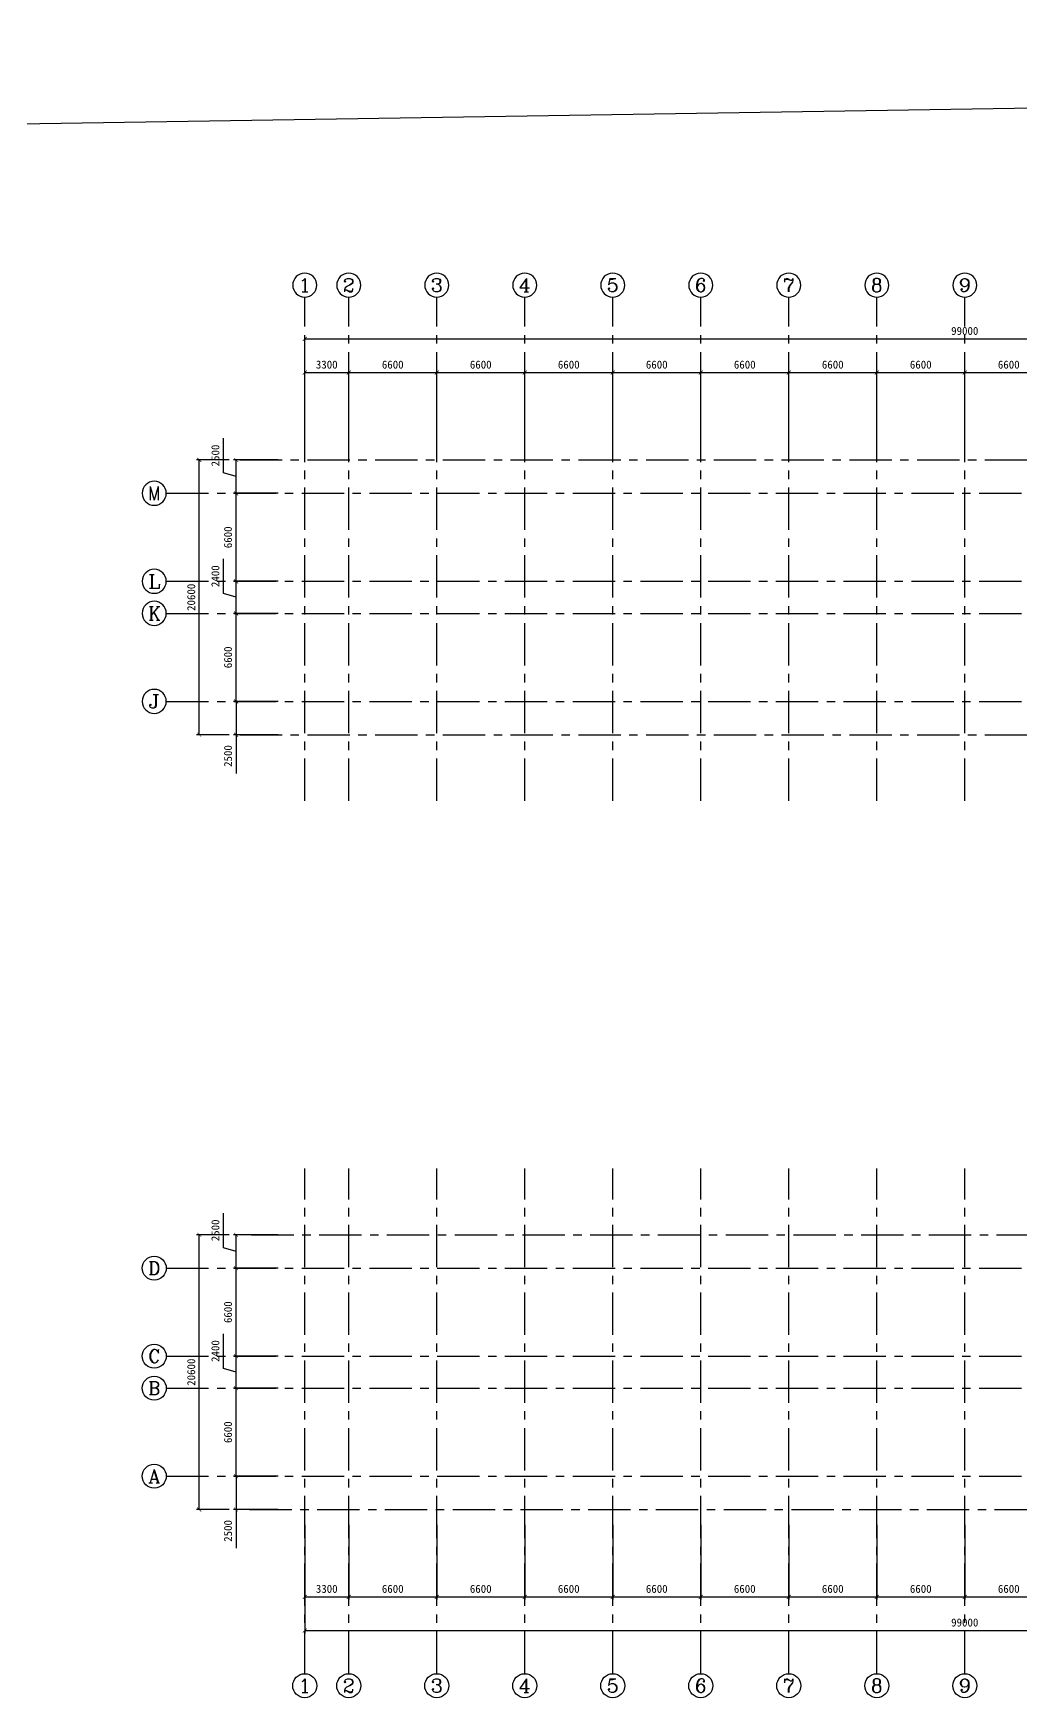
# Model space of a CAD drawing. Extents: x -738708 to 1376724, y 0 to 1572010.
# Drawn here: x 466472 to 540527, y 879945 to 1004744 of the extents above; entities that cross this region are included whole.
import ezdxf
from ezdxf.enums import TextEntityAlignment as Align

# ---------------------------------------------------------------- set-up
doc = ezdxf.new("R2010")
doc.units = 0
doc.linetypes.add('CENTER', pattern=[50.8, 31.75, -6.35, 6.35, -6.35])
doc.layers.get('0').update_dxf_attribs({"linetype": 'CONTINUOUS'})
doc.layers.get('DEFPOINTS').update_dxf_attribs({"linetype": 'CONTINUOUS'})
for name, color, linetype in [('AXIS', 7, 'CONTINUOUS'), ('标注', 7, 'CONTINUOUS'), ('轴线', 1, 'CENTER'), ('轴线号', 7, 'CONTINUOUS')]:
    doc.layers.add(name, color=color, linetype=linetype)
doc.styles.add('COMPLEX', font='COMPLEX')
doc.dimstyles.new('ISO-25', dxfattribs={"dimtxt": 600, "dimasz": 300, "dimexe": 200, "dimexo": 2000, "dimgap": 300, "dimtad": 1, "dimdec": 0, "dimtxsty": 'STANDARD', "dimblk": 'ARCHTICK', "dimcen": 2.5, "dimazin": 3, "dimtfac": 1, "dimtdec": 0, "dimtmove": 0, "dimatfit": 3})

# ---------------------------------------------------------------- blocks, each defined once
blk = doc.blocks.new('_ARCHTICK')
at = {"color": 0, "linetype": 'BYBLOCK', "const_width": 0.15}
blk.add_lwpolyline([(-0.5, -0.5), (0.5, 0.5)], dxfattribs=at)
blk = doc.blocks.new('*D196')
at = {"layer": 'DEFPOINTS', "color": 0}
for p in [(490130, 894900), (496730, 894900), (496730, 887505)]:
    blk.add_point(p, dxfattribs=at)
at = {"layer": '标注', "color": 0}
for p, q in [((490130, 892900), (490130, 887305)), ((496730, 892900), (496730, 887305)), ((490130, 887505), (496730, 887505))]:
    blk.add_line(p, q, dxfattribs=at)
at = {"layer": '标注', "color": 0, "xscale": 300, "yscale": 300, "zscale": 300, "rotation": 180}
blk.add_blockref('_ARCHTICK', (490130, 887505), dxfattribs=at)
at = {"layer": '标注', "color": 0, "xscale": 300, "yscale": 300, "zscale": 300}
blk.add_blockref('_ARCHTICK', (496730, 887505), dxfattribs=at)
at = {"layer": '标注', "color": 0, "insert": (493430, 888105), "char_height": 600, "attachment_point": 5}
blk.add_mtext('6600', dxfattribs=at)
blk = doc.blocks.new('*D197')
at = {"layer": 'DEFPOINTS', "color": 0}
for p in [(496730, 894900), (503330, 894900), (503330, 887505)]:
    blk.add_point(p, dxfattribs=at)
at = {"layer": '标注', "color": 0}
for p, q in [((496730, 892900), (496730, 887305)), ((503330, 892900), (503330, 887305)), ((496730, 887505), (503330, 887505))]:
    blk.add_line(p, q, dxfattribs=at)
at = {"layer": '标注', "color": 0, "xscale": 300, "yscale": 300, "zscale": 300, "rotation": 180}
blk.add_blockref('_ARCHTICK', (496730, 887505), dxfattribs=at)
at = {"layer": '标注', "color": 0, "xscale": 300, "yscale": 300, "zscale": 300}
blk.add_blockref('_ARCHTICK', (503330, 887505), dxfattribs=at)
at = {"layer": '标注', "color": 0, "insert": (500030, 888105), "char_height": 600, "attachment_point": 5}
blk.add_mtext('6600', dxfattribs=at)
blk = doc.blocks.new('*D198')
at = {"layer": 'DEFPOINTS', "color": 0}
for p in [(503330, 894900), (509930, 894900), (509930, 887505)]:
    blk.add_point(p, dxfattribs=at)
at = {"layer": '标注', "color": 0}
for p, q in [((503330, 892900), (503330, 887305)), ((509930, 892900), (509930, 887305)), ((503330, 887505), (509930, 887505))]:
    blk.add_line(p, q, dxfattribs=at)
at = {"layer": '标注', "color": 0, "xscale": 300, "yscale": 300, "zscale": 300, "rotation": 180}
blk.add_blockref('_ARCHTICK', (503330, 887505), dxfattribs=at)
at = {"layer": '标注', "color": 0, "xscale": 300, "yscale": 300, "zscale": 300}
blk.add_blockref('_ARCHTICK', (509930, 887505), dxfattribs=at)
at = {"layer": '标注', "color": 0, "insert": (506630, 888105), "char_height": 600, "attachment_point": 5}
blk.add_mtext('6600', dxfattribs=at)
blk = doc.blocks.new('*D199')
at = {"layer": 'DEFPOINTS', "color": 0}
for p in [(509930, 894900), (516530, 894900), (516530, 887505)]:
    blk.add_point(p, dxfattribs=at)
at = {"layer": '标注', "color": 0}
for p, q in [((509930, 892900), (509930, 887305)), ((516530, 892900), (516530, 887305)), ((509930, 887505), (516530, 887505))]:
    blk.add_line(p, q, dxfattribs=at)
at = {"layer": '标注', "color": 0, "xscale": 300, "yscale": 300, "zscale": 300, "rotation": 180}
blk.add_blockref('_ARCHTICK', (509930, 887505), dxfattribs=at)
at = {"layer": '标注', "color": 0, "xscale": 300, "yscale": 300, "zscale": 300}
blk.add_blockref('_ARCHTICK', (516530, 887505), dxfattribs=at)
at = {"layer": '标注', "color": 0, "insert": (513230, 888105), "char_height": 600, "attachment_point": 5}
blk.add_mtext('6600', dxfattribs=at)
blk = doc.blocks.new('*D200')
at = {"layer": 'DEFPOINTS', "color": 0}
for p in [(516530, 894900), (523130, 894900), (523130, 887505)]:
    blk.add_point(p, dxfattribs=at)
at = {"layer": '标注', "color": 0}
for p, q in [((516530, 892900), (516530, 887305)), ((523130, 892900), (523130, 887305)), ((516530, 887505), (523130, 887505))]:
    blk.add_line(p, q, dxfattribs=at)
at = {"layer": '标注', "color": 0, "xscale": 300, "yscale": 300, "zscale": 300, "rotation": 180}
blk.add_blockref('_ARCHTICK', (516530, 887505), dxfattribs=at)
at = {"layer": '标注', "color": 0, "xscale": 300, "yscale": 300, "zscale": 300}
blk.add_blockref('_ARCHTICK', (523130, 887505), dxfattribs=at)
at = {"layer": '标注', "color": 0, "insert": (519830, 888105), "char_height": 600, "attachment_point": 5}
blk.add_mtext('6600', dxfattribs=at)
blk = doc.blocks.new('*D201')
at = {"layer": 'DEFPOINTS', "color": 0}
for p in [(523130, 894900), (529730, 894900), (529730, 887505)]:
    blk.add_point(p, dxfattribs=at)
at = {"layer": '标注', "color": 0}
for p, q in [((523130, 892900), (523130, 887305)), ((529730, 892900), (529730, 887305)), ((523130, 887505), (529730, 887505))]:
    blk.add_line(p, q, dxfattribs=at)
at = {"layer": '标注', "color": 0, "xscale": 300, "yscale": 300, "zscale": 300, "rotation": 180}
blk.add_blockref('_ARCHTICK', (523130, 887505), dxfattribs=at)
at = {"layer": '标注', "color": 0, "xscale": 300, "yscale": 300, "zscale": 300}
blk.add_blockref('_ARCHTICK', (529730, 887505), dxfattribs=at)
at = {"layer": '标注', "color": 0, "insert": (526430, 888105), "char_height": 600, "attachment_point": 5}
blk.add_mtext('6600', dxfattribs=at)
blk = doc.blocks.new('*D202')
at = {"layer": 'DEFPOINTS', "color": 0}
for p in [(529730, 894900), (536330, 894900), (536330, 887505)]:
    blk.add_point(p, dxfattribs=at)
at = {"layer": '标注', "color": 0}
for p, q in [((529730, 892900), (529730, 887305)), ((536330, 892900), (536330, 887305)), ((529730, 887505), (536330, 887505))]:
    blk.add_line(p, q, dxfattribs=at)
at = {"layer": '标注', "color": 0, "xscale": 300, "yscale": 300, "zscale": 300, "rotation": 180}
blk.add_blockref('_ARCHTICK', (529730, 887505), dxfattribs=at)
at = {"layer": '标注', "color": 0, "xscale": 300, "yscale": 300, "zscale": 300}
blk.add_blockref('_ARCHTICK', (536330, 887505), dxfattribs=at)
at = {"layer": '标注', "color": 0, "insert": (533030, 888105), "char_height": 600, "attachment_point": 5}
blk.add_mtext('6600', dxfattribs=at)
blk = doc.blocks.new('*D203')
at = {"layer": 'DEFPOINTS', "color": 0}
for p in [(536330, 894900), (542930, 894900), (542930, 887505)]:
    blk.add_point(p, dxfattribs=at)
at = {"layer": '标注', "color": 0}
for p, q in [((536330, 892900), (536330, 887305)), ((542930, 892900), (542930, 887305)), ((536330, 887505), (542930, 887505))]:
    blk.add_line(p, q, dxfattribs=at)
at = {"layer": '标注', "color": 0, "xscale": 300, "yscale": 300, "zscale": 300, "rotation": 180}
blk.add_blockref('_ARCHTICK', (536330, 887505), dxfattribs=at)
at = {"layer": '标注', "color": 0, "xscale": 300, "yscale": 300, "zscale": 300}
blk.add_blockref('_ARCHTICK', (542930, 887505), dxfattribs=at)
at = {"layer": '标注', "color": 0, "insert": (539630, 888105), "char_height": 600, "attachment_point": 5}
blk.add_mtext('6600', dxfattribs=at)
blk = doc.blocks.new('*D288')
at = {"layer": 'DEFPOINTS', "color": 0}
for p in [(481680, 905552), (486830, 905552), (486830, 903152)]:
    blk.add_point(p, dxfattribs=at)
at = {"layer": '标注', "color": 0}
for p, q in [((480730, 904637), (480730, 907237)), ((484830, 905552), (481480, 905552)), ((481680, 903152), (481680, 905552)), ((481680, 904352), (480730, 904637)), ((484830, 903152), (481480, 903152))]:
    blk.add_line(p, q, dxfattribs=at)
at = {"layer": '标注', "color": 0, "xscale": 300, "yscale": 300, "zscale": 300}
for p, rotation in [((481680, 905552), 90), ((481680, 903152), 270)]:
    blk.add_blockref('_ARCHTICK', p, dxfattribs=dict(at, rotation=rotation))
at = {"layer": '标注', "color": 0, "insert": (480130, 905937), "char_height": 600, "attachment_point": 5, "rotation": 90}
blk.add_mtext('2400', dxfattribs=at)
blk = doc.blocks.new('*D289')
at = {"layer": 'DEFPOINTS', "color": 0}
for p in [(481680, 912152), (486830, 912152), (486830, 905552)]:
    blk.add_point(p, dxfattribs=at)
at = {"layer": '标注', "color": 0}
for p, q in [((484830, 912152), (481480, 912152)), ((481680, 905552), (481680, 912152)), ((484830, 905552), (481480, 905552))]:
    blk.add_line(p, q, dxfattribs=at)
at = {"layer": '标注', "color": 0, "xscale": 300, "yscale": 300, "zscale": 300}
for p, rotation in [((481680, 912152), 90), ((481680, 905552), 270)]:
    blk.add_blockref('_ARCHTICK', p, dxfattribs=dict(at, rotation=rotation))
at = {"layer": '标注', "color": 0, "insert": (481080, 908852), "char_height": 600, "attachment_point": 5, "rotation": 90}
blk.add_mtext('6600', dxfattribs=at)
blk = doc.blocks.new('*D290')
at = {"layer": 'DEFPOINTS', "color": 0}
for p in [(481680, 914652), (486830, 914652), (486830, 912152)]:
    blk.add_point(p, dxfattribs=at)
at = {"layer": '标注', "color": 0}
for p, q in [((480730, 913687), (480730, 916287)), ((481680, 913402), (480730, 913687)), ((484830, 914652), (481480, 914652)), ((481680, 912152), (481680, 914652)), ((484830, 912152), (481480, 912152))]:
    blk.add_line(p, q, dxfattribs=at)
at = {"layer": '标注', "color": 0, "xscale": 300, "yscale": 300, "zscale": 300}
for p, rotation in [((481680, 914652), 90), ((481680, 912152), 270)]:
    blk.add_blockref('_ARCHTICK', p, dxfattribs=dict(at, rotation=rotation))
at = {"layer": '标注', "color": 0, "insert": (480130, 914987), "char_height": 600, "attachment_point": 5, "rotation": 90}
blk.add_mtext('2500', dxfattribs=at)
blk = doc.blocks.new('*D215')
at = {"layer": 'DEFPOINTS', "color": 0}
for p in [(542930, 979299), (536330, 971904), (542930, 971904)]:
    blk.add_point(p, dxfattribs=at)
at = {"layer": '标注', "color": 0}
for p, q in [((536330, 973904), (536330, 979499)), ((536330, 979299), (542930, 979299)), ((542930, 973904), (542930, 979499))]:
    blk.add_line(p, q, dxfattribs=at)
at = {"layer": '标注', "color": 0, "xscale": 300, "yscale": 300, "zscale": 300, "rotation": 180}
blk.add_blockref('_ARCHTICK', (536330, 979299), dxfattribs=at)
at = {"layer": '标注', "color": 0, "xscale": 300, "yscale": 300, "zscale": 300}
blk.add_blockref('_ARCHTICK', (542930, 979299), dxfattribs=at)
at = {"layer": '标注', "color": 0, "insert": (539630, 979899), "char_height": 600, "attachment_point": 5}
blk.add_mtext('6600', dxfattribs=at)
blk = doc.blocks.new('*D216')
at = {"layer": 'DEFPOINTS', "color": 0}
for p in [(536330, 979299), (529730, 971904), (536330, 971904)]:
    blk.add_point(p, dxfattribs=at)
at = {"layer": '标注', "color": 0}
for p, q in [((529730, 973904), (529730, 979499)), ((529730, 979299), (536330, 979299)), ((536330, 973904), (536330, 979499))]:
    blk.add_line(p, q, dxfattribs=at)
at = {"layer": '标注', "color": 0, "xscale": 300, "yscale": 300, "zscale": 300, "rotation": 180}
blk.add_blockref('_ARCHTICK', (529730, 979299), dxfattribs=at)
at = {"layer": '标注', "color": 0, "xscale": 300, "yscale": 300, "zscale": 300}
blk.add_blockref('_ARCHTICK', (536330, 979299), dxfattribs=at)
at = {"layer": '标注', "color": 0, "insert": (533030, 979899), "char_height": 600, "attachment_point": 5}
blk.add_mtext('6600', dxfattribs=at)
blk = doc.blocks.new('*D217')
at = {"layer": 'DEFPOINTS', "color": 0}
for p in [(529730, 979299), (523130, 971904), (529730, 971904)]:
    blk.add_point(p, dxfattribs=at)
at = {"layer": '标注', "color": 0}
for p, q in [((523130, 973904), (523130, 979499)), ((523130, 979299), (529730, 979299)), ((529730, 973904), (529730, 979499))]:
    blk.add_line(p, q, dxfattribs=at)
at = {"layer": '标注', "color": 0, "xscale": 300, "yscale": 300, "zscale": 300, "rotation": 180}
blk.add_blockref('_ARCHTICK', (523130, 979299), dxfattribs=at)
at = {"layer": '标注', "color": 0, "xscale": 300, "yscale": 300, "zscale": 300}
blk.add_blockref('_ARCHTICK', (529730, 979299), dxfattribs=at)
at = {"layer": '标注', "color": 0, "insert": (526430, 979899), "char_height": 600, "attachment_point": 5}
blk.add_mtext('6600', dxfattribs=at)
blk = doc.blocks.new('*D218')
at = {"layer": 'DEFPOINTS', "color": 0}
for p in [(523130, 979299), (516530, 971904), (523130, 971904)]:
    blk.add_point(p, dxfattribs=at)
at = {"layer": '标注', "color": 0}
for p, q in [((516530, 973904), (516530, 979499)), ((516530, 979299), (523130, 979299)), ((523130, 973904), (523130, 979499))]:
    blk.add_line(p, q, dxfattribs=at)
at = {"layer": '标注', "color": 0, "xscale": 300, "yscale": 300, "zscale": 300, "rotation": 180}
blk.add_blockref('_ARCHTICK', (516530, 979299), dxfattribs=at)
at = {"layer": '标注', "color": 0, "xscale": 300, "yscale": 300, "zscale": 300}
blk.add_blockref('_ARCHTICK', (523130, 979299), dxfattribs=at)
at = {"layer": '标注', "color": 0, "insert": (519830, 979899), "char_height": 600, "attachment_point": 5}
blk.add_mtext('6600', dxfattribs=at)
blk = doc.blocks.new('*D219')
at = {"layer": 'DEFPOINTS', "color": 0}
for p in [(516530, 979299), (509930, 971904), (516530, 971904)]:
    blk.add_point(p, dxfattribs=at)
at = {"layer": '标注', "color": 0}
for p, q in [((509930, 973904), (509930, 979499)), ((509930, 979299), (516530, 979299)), ((516530, 973904), (516530, 979499))]:
    blk.add_line(p, q, dxfattribs=at)
at = {"layer": '标注', "color": 0, "xscale": 300, "yscale": 300, "zscale": 300, "rotation": 180}
blk.add_blockref('_ARCHTICK', (509930, 979299), dxfattribs=at)
at = {"layer": '标注', "color": 0, "xscale": 300, "yscale": 300, "zscale": 300}
blk.add_blockref('_ARCHTICK', (516530, 979299), dxfattribs=at)
at = {"layer": '标注', "color": 0, "insert": (513230, 979899), "char_height": 600, "attachment_point": 5}
blk.add_mtext('6600', dxfattribs=at)
blk = doc.blocks.new('*D220')
at = {"layer": 'DEFPOINTS', "color": 0}
for p in [(509930, 979299), (503330, 971904), (509930, 971904)]:
    blk.add_point(p, dxfattribs=at)
at = {"layer": '标注', "color": 0}
for p, q in [((503330, 973904), (503330, 979499)), ((503330, 979299), (509930, 979299)), ((509930, 973904), (509930, 979499))]:
    blk.add_line(p, q, dxfattribs=at)
at = {"layer": '标注', "color": 0, "xscale": 300, "yscale": 300, "zscale": 300, "rotation": 180}
blk.add_blockref('_ARCHTICK', (503330, 979299), dxfattribs=at)
at = {"layer": '标注', "color": 0, "xscale": 300, "yscale": 300, "zscale": 300}
blk.add_blockref('_ARCHTICK', (509930, 979299), dxfattribs=at)
at = {"layer": '标注', "color": 0, "insert": (506630, 979899), "char_height": 600, "attachment_point": 5}
blk.add_mtext('6600', dxfattribs=at)
blk = doc.blocks.new('*D221')
at = {"layer": 'DEFPOINTS', "color": 0}
for p in [(503330, 979299), (496730, 971904), (503330, 971904)]:
    blk.add_point(p, dxfattribs=at)
at = {"layer": '标注', "color": 0}
for p, q in [((496730, 973904), (496730, 979499)), ((496730, 979299), (503330, 979299)), ((503330, 973904), (503330, 979499))]:
    blk.add_line(p, q, dxfattribs=at)
at = {"layer": '标注', "color": 0, "xscale": 300, "yscale": 300, "zscale": 300, "rotation": 180}
blk.add_blockref('_ARCHTICK', (496730, 979299), dxfattribs=at)
at = {"layer": '标注', "color": 0, "xscale": 300, "yscale": 300, "zscale": 300}
blk.add_blockref('_ARCHTICK', (503330, 979299), dxfattribs=at)
at = {"layer": '标注', "color": 0, "insert": (500030, 979899), "char_height": 600, "attachment_point": 5}
blk.add_mtext('6600', dxfattribs=at)
blk = doc.blocks.new('*D222')
at = {"layer": 'DEFPOINTS', "color": 0}
for p in [(496730, 979299), (490130, 971904), (496730, 971904)]:
    blk.add_point(p, dxfattribs=at)
at = {"layer": '标注', "color": 0}
for p, q in [((490130, 973904), (490130, 979499)), ((490130, 979299), (496730, 979299)), ((496730, 973904), (496730, 979499))]:
    blk.add_line(p, q, dxfattribs=at)
at = {"layer": '标注', "color": 0, "xscale": 300, "yscale": 300, "zscale": 300, "rotation": 180}
blk.add_blockref('_ARCHTICK', (490130, 979299), dxfattribs=at)
at = {"layer": '标注', "color": 0, "xscale": 300, "yscale": 300, "zscale": 300}
blk.add_blockref('_ARCHTICK', (496730, 979299), dxfattribs=at)
at = {"layer": '标注', "color": 0, "insert": (493430, 979899), "char_height": 600, "attachment_point": 5}
blk.add_mtext('6600', dxfattribs=at)
blk = doc.blocks.new('*D230')
at = {"layer": 'DEFPOINTS', "color": 0}
for p in [(481680, 970252), (486830, 970252), (486830, 963652)]:
    blk.add_point(p, dxfattribs=at)
at = {"layer": '标注', "color": 0}
for p, q in [((484830, 970252), (481480, 970252)), ((481680, 963652), (481680, 970252)), ((484830, 963652), (481480, 963652))]:
    blk.add_line(p, q, dxfattribs=at)
at = {"layer": '标注', "color": 0, "xscale": 300, "yscale": 300, "zscale": 300}
for p, rotation in [((481680, 970252), 90), ((481680, 963652), 270)]:
    blk.add_blockref('_ARCHTICK', p, dxfattribs=dict(at, rotation=rotation))
at = {"layer": '标注', "color": 0, "insert": (481080, 966952), "char_height": 600, "attachment_point": 5, "rotation": 90}
blk.add_mtext('6600', dxfattribs=at)
blk = doc.blocks.new('*D231')
at = {"layer": 'DEFPOINTS', "color": 0}
for p in [(481680, 963652), (486830, 963652), (486830, 961252)]:
    blk.add_point(p, dxfattribs=at)
at = {"layer": '标注', "color": 0}
for p, q in [((480730, 962737), (480730, 965337)), ((484830, 963652), (481480, 963652)), ((481680, 961252), (481680, 963652)), ((481680, 962452), (480730, 962737)), ((484830, 961252), (481480, 961252))]:
    blk.add_line(p, q, dxfattribs=at)
at = {"layer": '标注', "color": 0, "xscale": 300, "yscale": 300, "zscale": 300}
for p, rotation in [((481680, 963652), 90), ((481680, 961252), 270)]:
    blk.add_blockref('_ARCHTICK', p, dxfattribs=dict(at, rotation=rotation))
at = {"layer": '标注', "color": 0, "insert": (480130, 964037), "char_height": 600, "attachment_point": 5, "rotation": 90}
blk.add_mtext('2400', dxfattribs=at)
blk = doc.blocks.new('*D232')
at = {"layer": 'DEFPOINTS', "color": 0}
for p in [(481680, 972752), (486830, 972752), (486830, 970252)]:
    blk.add_point(p, dxfattribs=at)
at = {"layer": '标注', "color": 0}
for p, q in [((480730, 971787), (480730, 974387)), ((484830, 972752), (481480, 972752)), ((481680, 970252), (481680, 972752)), ((481680, 971502), (480730, 971787)), ((484830, 970252), (481480, 970252))]:
    blk.add_line(p, q, dxfattribs=at)
at = {"layer": '标注', "color": 0, "xscale": 300, "yscale": 300, "zscale": 300}
for p, rotation in [((481680, 972752), 90), ((481680, 970252), 270)]:
    blk.add_blockref('_ARCHTICK', p, dxfattribs=dict(at, rotation=rotation))
at = {"layer": '标注', "color": 0, "insert": (480130, 973087), "char_height": 600, "attachment_point": 5, "rotation": 90}
blk.add_mtext('2500', dxfattribs=at)
blk = doc.blocks.new('*D234')
at = {"layer": 'DEFPOINTS', "color": 0}
for p in [(486830, 889900), (585830, 889900), (585830, 884979)]:
    blk.add_point(p, dxfattribs=at)
at = {"layer": '标注', "color": 0}
for p, q in [((486830, 887900), (486830, 884779)), ((585830, 887900), (585830, 884779)), ((486830, 884979), (585830, 884979))]:
    blk.add_line(p, q, dxfattribs=at)
at = {"layer": '标注', "color": 0, "xscale": 300, "yscale": 300, "zscale": 300, "rotation": 180}
blk.add_blockref('_ARCHTICK', (486830, 884979), dxfattribs=at)
at = {"layer": '标注', "color": 0, "xscale": 300, "yscale": 300, "zscale": 300}
blk.add_blockref('_ARCHTICK', (585830, 884979), dxfattribs=at)
at = {"layer": '标注', "color": 0, "insert": (536330, 885579), "char_height": 600, "attachment_point": 5}
blk.add_mtext('99000', dxfattribs=at)
blk = doc.blocks.new('*D233')
at = {"layer": 'DEFPOINTS', "color": 0}
for p in [(585830, 981825), (486830, 976904), (585830, 976904)]:
    blk.add_point(p, dxfattribs=at)
at = {"layer": '标注', "color": 0}
for p, q in [((486830, 978904), (486830, 982025)), ((486830, 981825), (585830, 981825)), ((585830, 978904), (585830, 982025))]:
    blk.add_line(p, q, dxfattribs=at)
at = {"layer": '标注', "color": 0, "xscale": 300, "yscale": 300, "zscale": 300, "rotation": 180}
blk.add_blockref('_ARCHTICK', (486830, 981825), dxfattribs=at)
at = {"layer": '标注', "color": 0, "xscale": 300, "yscale": 300, "zscale": 300}
blk.add_blockref('_ARCHTICK', (585830, 981825), dxfattribs=at)
at = {"layer": '标注', "color": 0, "insert": (536330, 982425), "char_height": 600, "attachment_point": 5}
blk.add_mtext('99000', dxfattribs=at)
blk = doc.blocks.new('_AXISO')
blk.add_circle((0, 0), 0.5)
at = {"layer": '轴线号', "style": 'COMPLEX', "width": 1.041667}
blk.add_attdef('A', text='', height=0.56, dxfattribs=at).set_placement((-0.25, -0.28), (0.25, -0.28), align=Align.FIT)
blk = doc.blocks.new('*D300')
at = {"layer": 'DEFPOINTS', "color": 0}
for p in [(478920, 914652), (483155, 914652), (483155, 894052)]:
    blk.add_point(p, dxfattribs=at)
at = {"layer": '标注', "color": 0}
for p, q in [((481155, 914652), (478720, 914652)), ((478920, 894052), (478920, 914652)), ((481155, 894052), (478720, 894052))]:
    blk.add_line(p, q, dxfattribs=at)
at = {"layer": '标注', "color": 0, "xscale": 300, "yscale": 300, "zscale": 300}
for p, rotation in [((478920, 914652), 90), ((478920, 894052), 270)]:
    blk.add_blockref('_ARCHTICK', p, dxfattribs=dict(at, rotation=rotation))
at = {"layer": '标注', "color": 0, "insert": (478320, 904352), "char_height": 600, "attachment_point": 5, "rotation": 90}
blk.add_mtext('20600', dxfattribs=at)
blk = doc.blocks.new('*D235')
at = {"layer": 'DEFPOINTS', "color": 0}
for p in [(486830, 894900), (490130, 894900), (490130, 887505)]:
    blk.add_point(p, dxfattribs=at)
at = {"layer": '标注', "color": 0}
for p, q in [((486830, 892900), (486830, 887305)), ((490130, 892900), (490130, 887305)), ((486830, 887505), (490130, 887505))]:
    blk.add_line(p, q, dxfattribs=at)
at = {"layer": '标注', "color": 0, "xscale": 300, "yscale": 300, "zscale": 300, "rotation": 180}
blk.add_blockref('_ARCHTICK', (486830, 887505), dxfattribs=at)
at = {"layer": '标注', "color": 0, "xscale": 300, "yscale": 300, "zscale": 300}
blk.add_blockref('_ARCHTICK', (490130, 887505), dxfattribs=at)
at = {"layer": '标注', "color": 0, "insert": (488480, 888105), "char_height": 600, "attachment_point": 5}
blk.add_mtext('3300', dxfattribs=at)
blk = doc.blocks.new('*D299')
at = {"layer": 'DEFPOINTS', "color": 0}
for p in [(481680, 903152), (486830, 903152), (486830, 896552)]:
    blk.add_point(p, dxfattribs=at)
at = {"layer": '标注', "color": 0}
for p, q in [((484830, 903152), (481480, 903152)), ((481680, 896552), (481680, 903152)), ((484830, 896552), (481480, 896552))]:
    blk.add_line(p, q, dxfattribs=at)
at = {"layer": '标注', "color": 0, "xscale": 300, "yscale": 300, "zscale": 300}
for p, rotation in [((481680, 903152), 90), ((481680, 896552), 270)]:
    blk.add_blockref('_ARCHTICK', p, dxfattribs=dict(at, rotation=rotation))
at = {"layer": '标注', "color": 0, "insert": (481080, 899852), "char_height": 600, "attachment_point": 5, "rotation": 90}
blk.add_mtext('6600', dxfattribs=at)
blk = doc.blocks.new('*D301')
at = {"layer": 'DEFPOINTS', "color": 0}
for p in [(486830, 896552), (481680, 894052), (486830, 894052)]:
    blk.add_point(p, dxfattribs=at)
at = {"layer": '标注', "color": 0}
for p, q in [((484830, 896552), (481480, 896552)), ((481680, 896552), (481680, 894052)), ((484830, 894052), (481480, 894052)), ((481680, 894052), (481680, 891152))]:
    blk.add_line(p, q, dxfattribs=at)
at = {"layer": '标注', "color": 0, "xscale": 300, "yscale": 300, "zscale": 300}
for p, rotation in [((481680, 896552), 90), ((481680, 894052), 270)]:
    blk.add_blockref('_ARCHTICK', p, dxfattribs=dict(at, rotation=rotation))
at = {"layer": '标注', "color": 0, "insert": (481080, 892452), "char_height": 600, "attachment_point": 5, "rotation": 90}
blk.add_mtext('2500', dxfattribs=at)
blk = doc.blocks.new('*D236')
at = {"layer": 'DEFPOINTS', "color": 0}
for p in [(490130, 979299), (486830, 971904), (490130, 971904)]:
    blk.add_point(p, dxfattribs=at)
at = {"layer": '标注', "color": 0}
for p, q in [((486830, 973904), (486830, 979499)), ((486830, 979299), (490130, 979299)), ((490130, 973904), (490130, 979499))]:
    blk.add_line(p, q, dxfattribs=at)
at = {"layer": '标注', "color": 0, "xscale": 300, "yscale": 300, "zscale": 300, "rotation": 180}
blk.add_blockref('_ARCHTICK', (486830, 979299), dxfattribs=at)
at = {"layer": '标注', "color": 0, "xscale": 300, "yscale": 300, "zscale": 300}
blk.add_blockref('_ARCHTICK', (490130, 979299), dxfattribs=at)
at = {"layer": '标注', "color": 0, "insert": (488480, 979899), "char_height": 600, "attachment_point": 5}
blk.add_mtext('3300', dxfattribs=at)
blk = doc.blocks.new('*D238')
at = {"layer": 'DEFPOINTS', "color": 0}
for p in [(478920, 972752), (483155, 972752), (483155, 952152)]:
    blk.add_point(p, dxfattribs=at)
at = {"layer": '标注', "color": 0}
for p, q in [((481155, 972752), (478720, 972752)), ((478920, 952152), (478920, 972752)), ((481155, 952152), (478720, 952152))]:
    blk.add_line(p, q, dxfattribs=at)
at = {"layer": '标注', "color": 0, "xscale": 300, "yscale": 300, "zscale": 300}
for p, rotation in [((478920, 972752), 90), ((478920, 952152), 270)]:
    blk.add_blockref('_ARCHTICK', p, dxfattribs=dict(at, rotation=rotation))
at = {"layer": '标注', "color": 0, "insert": (478320, 962452), "char_height": 600, "attachment_point": 5, "rotation": 90}
blk.add_mtext('20600', dxfattribs=at)
blk = doc.blocks.new('*D237')
at = {"layer": 'DEFPOINTS', "color": 0}
for p in [(481680, 961252), (486830, 961252), (486830, 954652)]:
    blk.add_point(p, dxfattribs=at)
at = {"layer": '标注', "color": 0}
for p, q in [((484830, 961252), (481480, 961252)), ((481680, 954652), (481680, 961252)), ((484830, 954652), (481480, 954652))]:
    blk.add_line(p, q, dxfattribs=at)
at = {"layer": '标注', "color": 0, "xscale": 300, "yscale": 300, "zscale": 300}
for p, rotation in [((481680, 961252), 90), ((481680, 954652), 270)]:
    blk.add_blockref('_ARCHTICK', p, dxfattribs=dict(at, rotation=rotation))
at = {"layer": '标注', "color": 0, "insert": (481080, 957952), "char_height": 600, "attachment_point": 5, "rotation": 90}
blk.add_mtext('6600', dxfattribs=at)
blk = doc.blocks.new('*D239')
at = {"layer": 'DEFPOINTS', "color": 0}
for p in [(486830, 954652), (481680, 952152), (486830, 952152)]:
    blk.add_point(p, dxfattribs=at)
at = {"layer": '标注', "color": 0}
for p, q in [((484830, 954652), (481480, 954652)), ((481680, 954652), (481680, 952152)), ((484830, 952152), (481480, 952152)), ((481680, 952152), (481680, 949252))]:
    blk.add_line(p, q, dxfattribs=at)
at = {"layer": '标注', "color": 0, "xscale": 300, "yscale": 300, "zscale": 300}
for p, rotation in [((481680, 954652), 90), ((481680, 952152), 270)]:
    blk.add_blockref('_ARCHTICK', p, dxfattribs=dict(at, rotation=rotation))
at = {"layer": '标注', "color": 0, "insert": (481080, 950552), "char_height": 600, "attachment_point": 5, "rotation": 90}
blk.add_mtext('2500', dxfattribs=at)

msp = doc.modelspace()

# ---------------------------------------------------------------- linework, layer by layer
at = {"ltscale": 100}
msp.add_line((347994.1, 996075.1), (892294.1, 1004744.1), dxfattribs=at)
at = {"layer": '轴线', "ltscale": 100}
for p, q in [((486830.1, 947188.5), (486830.1, 984963.3)), ((490130.1, 947188.5), (490130.1, 984963.3)), ((496730.1, 947188.5), (496730.1, 984963.3)), ((503330.1, 947188.5), (503330.1, 984963.3)), ((509930.1, 947188.5), (509930.1, 984963.3)), ((516530.1, 947188.5), (516530.1, 984963.3)), ((523130.1, 947188.5), (523130.1, 984963.3)), ((529730.1, 947188.5), (529730.1, 984963.3)), ((536330.1, 947188.5), (536330.1, 984963.3)), ((481953.4, 972752.1), (593751.8, 972752.1)), ((476444.6, 970252.1), (595530.9, 970252.1)), ((476444.6, 963652.1), (595530.9, 963652.1)), ((476444.6, 961252.1), (595530.9, 961252.1)), ((476444.6, 954652.1), (595530.9, 954652.1)), ((481953.4, 952152.1), (593751.8, 952152.1)), ((486830.1, 881745.1), (486830.1, 919615.7)), ((490130.1, 881745.1), (490130.1, 919615.7)), ((496730.1, 881745.1), (496730.1, 919615.7)), ((503330.1, 881745.1), (503330.1, 919615.7)), ((509930.1, 881745.1), (509930.1, 919615.7)), ((516530.1, 881745.1), (516530.1, 919615.7)), ((523130.1, 881745.1), (523130.1, 919615.7)), ((529730.1, 881745.1), (529730.1, 919615.7)), ((536330.1, 881745.1), (536330.1, 919615.7)), ((482839, 914652.1), (589928.2, 914652.1)), ((476444.6, 912152.1), (596472.7, 912152.1)), ((476444.6, 905552.1), (596472.7, 905552.1)), ((476444.6, 903152.1), (596472.7, 903152.1)), ((476444.6, 896552.1), (596472.7, 896552.1)), ((482689.7, 894052.1), (589995, 894052.1))]:
    msp.add_line(p, q, dxfattribs=at)

# ---------------------------------------------------------------- block references
at = {"layer": 'AXIS'}
ref = msp.add_blockref('_AXISO', (486830.1, 985863.3), dxfattribs=dict(at, xscale=-1800, yscale=1800, zscale=1800, rotation=180))
ref.add_attrib('A', '1', dxfattribs={"layer": '轴线号', "height": 1008, "style": 'COMPLEX', "width": 2.083333}).set_placement((486380.1, 985359.3), (487280.1, 985359.3), align=Align.FIT)
ref = msp.add_blockref('_AXISO', (490130.1, 985863.3), dxfattribs=dict(at, xscale=-1800, yscale=1800, zscale=1800, rotation=180))
ref.add_attrib('A', '2', dxfattribs={"layer": '轴线号', "height": 1008, "style": 'COMPLEX', "width": 1.339286}).set_placement((489680.1, 985359.3), (490580.1, 985359.3), align=Align.FIT)
ref = msp.add_blockref('_AXISO', (496730.1, 985863.3), dxfattribs=dict(at, xscale=-1800, yscale=1800, zscale=1800, rotation=180))
ref.add_attrib('A', '3', dxfattribs={"layer": '轴线号', "height": 1008, "style": 'COMPLEX', "width": 1.339286}).set_placement((496280.1, 985359.3), (497180.1, 985359.3), align=Align.FIT)
ref = msp.add_blockref('_AXISO', (503330.1, 985863.3), dxfattribs=dict(at, xscale=-1800, yscale=1800, zscale=1800, rotation=180))
ref.add_attrib('A', '4', dxfattribs={"layer": '轴线号', "height": 1008, "style": 'COMPLEX', "width": 1.171875}).set_placement((502880.1, 985359.3), (503780.1, 985359.3), align=Align.FIT)
ref = msp.add_blockref('_AXISO', (509930.1, 985863.3), dxfattribs=dict(at, xscale=-1800, yscale=1800, zscale=1800, rotation=180))
ref.add_attrib('A', '5', dxfattribs={"layer": '轴线号', "height": 1008, "style": 'COMPLEX', "width": 1.339286}).set_placement((509480.1, 985359.3), (510380.1, 985359.3), align=Align.FIT)
ref = msp.add_blockref('_AXISO', (516530.1, 985863.3), dxfattribs=dict(at, xscale=-1800, yscale=1800, zscale=1800, rotation=180))
ref.add_attrib('A', '6', dxfattribs={"layer": '轴线号', "height": 1008, "style": 'COMPLEX', "width": 1.339286}).set_placement((516080.1, 985359.3), (516980.1, 985359.3), align=Align.FIT)
ref = msp.add_blockref('_AXISO', (523130.1, 985863.3), dxfattribs=dict(at, xscale=-1800, yscale=1800, zscale=1800, rotation=180))
ref.add_attrib('A', '7', dxfattribs={"layer": '轴线号', "height": 1008, "style": 'COMPLEX', "width": 1.339286}).set_placement((522680.1, 985359.3), (523580.1, 985359.3), align=Align.FIT)
ref = msp.add_blockref('_AXISO', (529730.1, 985863.3), dxfattribs=dict(at, xscale=-1800, yscale=1800, zscale=1800, rotation=180))
ref.add_attrib('A', '8', dxfattribs={"layer": '轴线号', "height": 1008, "style": 'COMPLEX', "width": 1.339286}).set_placement((529280.1, 985359.3), (530180.1, 985359.3), align=Align.FIT)
ref = msp.add_blockref('_AXISO', (536330.1, 985863.3), dxfattribs=dict(at, xscale=-1800, yscale=1800, zscale=1800, rotation=180))
ref.add_attrib('A', '9', dxfattribs={"layer": '轴线号', "height": 1008, "style": 'COMPLEX', "width": 1.339286}).set_placement((535880.1, 985359.3), (536780.1, 985359.3), align=Align.FIT)
ref = msp.add_blockref('_AXISO', (475544.6, 970252.1), dxfattribs=dict(at, xscale=-1800, yscale=1800, zscale=1800, rotation=180))
ref.add_attrib('A', 'M', dxfattribs={"layer": '轴线号', "height": 1008, "style": 'COMPLEX', "width": 0.892857}).set_placement((475094.6, 969748.1), (475994.6, 969748.1), align=Align.FIT)
ref = msp.add_blockref('_AXISO', (475544.6, 963652.1), dxfattribs=dict(at, xscale=-1800, yscale=1800, zscale=1800, rotation=180))
ref.add_attrib('A', 'L', dxfattribs={"layer": '轴线号', "height": 1008, "style": 'COMPLEX', "width": 1.25}).set_placement((475094.6, 963148.1), (475994.6, 963148.1), align=Align.FIT)
ref = msp.add_blockref('_AXISO', (475544.6, 961252.1), dxfattribs=dict(at, xscale=-1800, yscale=1800, zscale=1800, rotation=180))
ref.add_attrib('A', 'K', dxfattribs={"layer": '轴线号', "height": 1008, "style": 'COMPLEX', "width": 0.986842}).set_placement((475094.6, 960748.1), (475994.6, 960748.1), align=Align.FIT)
ref = msp.add_blockref('_AXISO', (475544.6, 954652.1), dxfattribs=dict(at, xscale=-1800, yscale=1800, zscale=1800, rotation=180))
ref.add_attrib('A', 'J', dxfattribs={"layer": '轴线号', "height": 1008, "style": 'COMPLEX', "width": 1.704545}).set_placement((475094.6, 954148.1), (475994.6, 954148.1), align=Align.FIT)
ref = msp.add_blockref('_AXISO', (475544.6, 912152.1), dxfattribs=dict(at, xscale=1800, yscale=1800, zscale=1800))
ref.add_attrib('A', 'D', dxfattribs={"layer": '轴线号', "height": 1008, "style": 'COMPLEX', "width": 1.102941}).set_placement((475094.6, 911648.1), (475994.6, 911648.1), align=Align.FIT)
ref = msp.add_blockref('_AXISO', (475544.6, 905552.1), dxfattribs=dict(at, xscale=1800, yscale=1800, zscale=1800))
ref.add_attrib('A', 'C', dxfattribs={"layer": '轴线号', "height": 1008, "style": 'COMPLEX', "width": 1.25}).set_placement((475094.6, 905048.1), (475994.6, 905048.1), align=Align.FIT)
ref = msp.add_blockref('_AXISO', (475544.6, 903152.1), dxfattribs=dict(at, xscale=1800, yscale=1800, zscale=1800))
ref.add_attrib('A', 'B', dxfattribs={"layer": '轴线号', "height": 1008, "style": 'COMPLEX', "width": 1.102941}).set_placement((475094.6, 902648.1), (475994.6, 902648.1), align=Align.FIT)
at = {"layer": 'AXIS', "xscale": 1800, "yscale": 1800, "zscale": 1800}
msp.add_blockref('_AXISO', (475544.6, 896552.1), dxfattribs=at).add_auto_attribs({'A': 'A'})
at = {"layer": 'AXIS'}
ref = msp.add_blockref('_AXISO', (486830.1, 880845.1), dxfattribs=dict(at, xscale=1800, yscale=1800, zscale=1800))
ref.add_attrib('A', '1', dxfattribs={"layer": '轴线号', "height": 1008, "style": 'COMPLEX', "width": 2.083333}).set_placement((486380.1, 880341.1), (487280.1, 880341.1), align=Align.FIT)
ref = msp.add_blockref('_AXISO', (490130.1, 880845.1), dxfattribs=dict(at, xscale=1800, yscale=1800, zscale=1800))
ref.add_attrib('A', '2', dxfattribs={"layer": '轴线号', "height": 1008, "style": 'COMPLEX', "width": 1.339286}).set_placement((489680.1, 880341.1), (490580.1, 880341.1), align=Align.FIT)
ref = msp.add_blockref('_AXISO', (496730.1, 880845.1), dxfattribs=dict(at, xscale=1800, yscale=1800, zscale=1800))
ref.add_attrib('A', '3', dxfattribs={"layer": '轴线号', "height": 1008, "style": 'COMPLEX', "width": 1.339286}).set_placement((496280.1, 880341.1), (497180.1, 880341.1), align=Align.FIT)
ref = msp.add_blockref('_AXISO', (503330.1, 880845.1), dxfattribs=dict(at, xscale=1800, yscale=1800, zscale=1800))
ref.add_attrib('A', '4', dxfattribs={"layer": '轴线号', "height": 1008, "style": 'COMPLEX', "width": 1.171875}).set_placement((502880.1, 880341.1), (503780.1, 880341.1), align=Align.FIT)
ref = msp.add_blockref('_AXISO', (509930.1, 880845.1), dxfattribs=dict(at, xscale=1800, yscale=1800, zscale=1800))
ref.add_attrib('A', '5', dxfattribs={"layer": '轴线号', "height": 1008, "style": 'COMPLEX', "width": 1.339286}).set_placement((509480.1, 880341.1), (510380.1, 880341.1), align=Align.FIT)
ref = msp.add_blockref('_AXISO', (516530.1, 880845.1), dxfattribs=dict(at, xscale=1800, yscale=1800, zscale=1800))
ref.add_attrib('A', '6', dxfattribs={"layer": '轴线号', "height": 1008, "style": 'COMPLEX', "width": 1.339286}).set_placement((516080.1, 880341.1), (516980.1, 880341.1), align=Align.FIT)
ref = msp.add_blockref('_AXISO', (523130.1, 880845.1), dxfattribs=dict(at, xscale=1800, yscale=1800, zscale=1800))
ref.add_attrib('A', '7', dxfattribs={"layer": '轴线号', "height": 1008, "style": 'COMPLEX', "width": 1.339286}).set_placement((522680.1, 880341.1), (523580.1, 880341.1), align=Align.FIT)
ref = msp.add_blockref('_AXISO', (529730.1, 880845.1), dxfattribs=dict(at, xscale=1800, yscale=1800, zscale=1800))
ref.add_attrib('A', '8', dxfattribs={"layer": '轴线号', "height": 1008, "style": 'COMPLEX', "width": 1.339286}).set_placement((529280.1, 880341.1), (530180.1, 880341.1), align=Align.FIT)
ref = msp.add_blockref('_AXISO', (536330.1, 880845.1), dxfattribs=dict(at, xscale=1800, yscale=1800, zscale=1800))
ref.add_attrib('A', '9', dxfattribs={"layer": '轴线号', "height": 1008, "style": 'COMPLEX', "width": 1.339286}).set_placement((535880.1, 880341.1), (536780.1, 880341.1), align=Align.FIT)

# ---------------------------------------------------------------- dimensions: what is measured, and where the dimension line sits
at = {"layer": '标注'}
for base, p1, p2, picture, middle in [((585830.1, 981825.1), (486830.1, 976904.3), (585830.1, 976904.3), '*D233', (536330.1, 982425.1)), ((490130.1, 979298.9), (486830.1, 971904.3), (490130.1, 971904.3), '*D236', (488480.1, 979898.9)), ((490130.1, 887505.3), (486830.1, 894899.9), (490130.1, 894899.9), '*D235', (488480.1, 888105.3)), ((585830.1, 884979.2), (486830.1, 889899.9), (585830.1, 889899.9), '*D234', (536330.1, 885579.2))]:
    dim = msp.add_linear_dim(base=base, p1=p1, p2=p2, dimstyle='ISO-25', dxfattribs=at)
    dim.commit()
    dim.dimension.update_dxf_attribs({"geometry": picture, "text_midpoint": middle})
for base, p1, p2, picture, middle in [((496730.1, 979298.9), (490130.1, 971904.3), (496730.1, 971904.3), '*D222', (493430.1, 979898.9)), ((503330.1, 979298.9), (496730.1, 971904.3), (503330.1, 971904.3), '*D221', (500030.1, 979898.9)), ((509930.1, 979298.9), (503330.1, 971904.3), (509930.1, 971904.3), '*D220', (506630.1, 979898.9)), ((516530.1, 979298.9), (509930.1, 971904.3), (516530.1, 971904.3), '*D219', (513230.1, 979898.9)), ((523130.1, 979298.9), (516530.1, 971904.3), (523130.1, 971904.3), '*D218', (519830.1, 979898.9)), ((529730.1, 979298.9), (523130.1, 971904.3), (529730.1, 971904.3), '*D217', (526430.1, 979898.9)), ((536330.1, 979298.9), (529730.1, 971904.3), (536330.1, 971904.3), '*D216', (533030.1, 979898.9)), ((542930.1, 979298.9), (536330.1, 971904.3), (542930.1, 971904.3), '*D215', (539630.1, 979898.9)), ((496730.1, 887505.3), (490130.1, 894899.9), (496730.1, 894899.9), '*D196', (493430.1, 888105.3)), ((503330.1, 887505.3), (496730.1, 894899.9), (503330.1, 894899.9), '*D197', (500030.1, 888105.3)), ((509930.1, 887505.3), (503330.1, 894899.9), (509930.1, 894899.9), '*D198', (506630.1, 888105.3)), ((516530.1, 887505.3), (509930.1, 894899.9), (516530.1, 894899.9), '*D199', (513230.1, 888105.3)), ((523130.1, 887505.3), (516530.1, 894899.9), (523130.1, 894899.9), '*D200', (519830.1, 888105.3)), ((529730.1, 887505.3), (523130.1, 894899.9), (529730.1, 894899.9), '*D201', (526430.1, 888105.3)), ((536330.1, 887505.3), (529730.1, 894899.9), (536330.1, 894899.9), '*D202', (533030.1, 888105.3)), ((542930.1, 887505.3), (536330.1, 894899.9), (542930.1, 894899.9), '*D203', (539630.1, 888105.3))]:
    dim = msp.add_linear_dim(base=base, p1=p1, p2=p2, dimstyle='ISO-25', override={"dimtmove": 1}, dxfattribs=at)
    dim.commit()
    dim.dimension.update_dxf_attribs({"geometry": picture, "text_midpoint": middle})
for base, p1, p2, picture, middle in [((481679.5, 972752.1), (486830.1, 970252.1), (486830.1, 972752.1), '*D232', (480129.5, 972087.1)), ((481679.5, 970252.1), (486830.1, 963652.1), (486830.1, 970252.1), '*D230', (481079.5, 966952.1)), ((481679.5, 963652.1), (486830.1, 961252.1), (486830.1, 963652.1), '*D231', (480129.5, 963037.1)), ((481679.5, 914652.1), (486830.1, 912152.1), (486830.1, 914652.1), '*D290', (480129.5, 913987.1)), ((481679.5, 912152.1), (486830.1, 905552.1), (486830.1, 912152.1), '*D289', (481079.5, 908852.1)), ((481679.5, 905552.1), (486830.1, 903152.1), (486830.1, 905552.1), '*D288', (480129.5, 904937.1))]:
    dim = msp.add_linear_dim(base=base, p1=p1, p2=p2, angle=90, dimstyle='ISO-25', override={"dimtmove": 1}, dxfattribs=at)
    dim.commit()
    dim.dimension.update_dxf_attribs({"geometry": picture, "text_midpoint": middle})
for base, p1, p2, picture, middle in [((478920.5, 972752.1), (483154.8, 952152.1), (483154.8, 972752.1), '*D238', (478320.5, 962452.1)), ((481679.5, 961252.1), (486830.1, 954652.1), (486830.1, 961252.1), '*D237', (481079.5, 957952.1)), ((481679.5, 952152.1), (486830.1, 954652.1), (486830.1, 952152.1), '*D239', (481079.5, 950552.1)), ((478920.5, 914652.1), (483154.8, 894052.1), (483154.8, 914652.1), '*D300', (478320.5, 904352.1)), ((481679.5, 903152.1), (486830.1, 896552.1), (486830.1, 903152.1), '*D299', (481079.5, 899852.1)), ((481679.5, 894052.1), (486830.1, 896552.1), (486830.1, 894052.1), '*D301', (481079.5, 892452.1))]:
    dim = msp.add_linear_dim(base=base, p1=p1, p2=p2, angle=90, dimstyle='ISO-25', dxfattribs=at)
    dim.commit()
    dim.dimension.update_dxf_attribs({"geometry": picture, "text_midpoint": middle})

doc.saveas('drawing.dxf')
